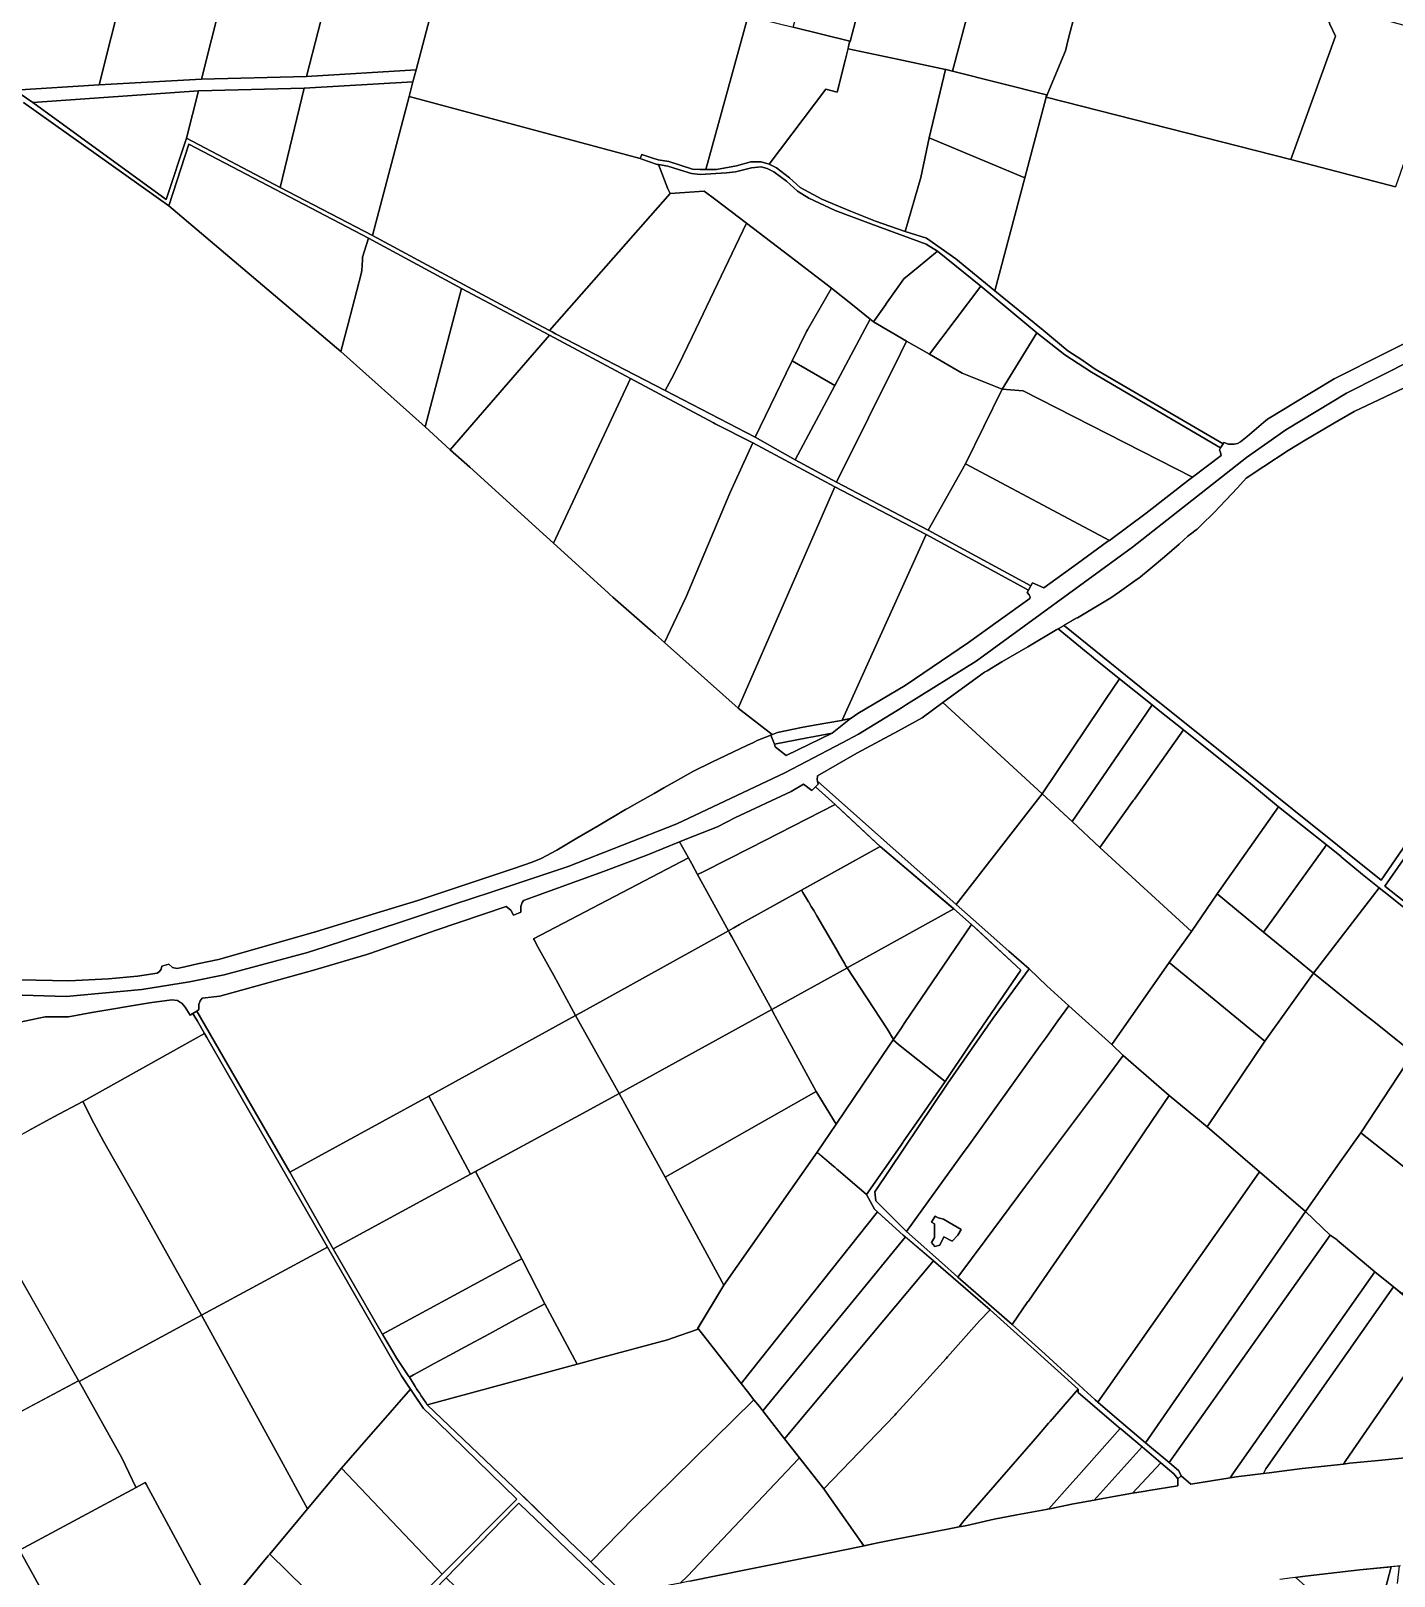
# Model space of a CAD drawing. Header units: metres. Extents: x 3 to 1005126, y 39 to 4383651.
# Drawn here: x 487755 to 488656, y 4369805 to 4370827 of the extents above; entities that cross this region are included whole.
import ezdxf

# ---------------------------------------------------------------- set-up
doc = ezdxf.new("R2010")
doc.units = ezdxf.units.M
doc.header["$MEASUREMENT"] = 0
doc.layers.add('TM_Llucmajor', color=7, linetype='Continuous')

msp = doc.modelspace()

# ---------------------------------------------------------------- linework, layer by layer
at = {"layer": 'TM_Llucmajor', "linetype": 'Continuous', "flags": 128}
for points in [[(487743.9, 4370787.9), (487730.9, 4370796.9), (487750, 4370865.6), (487750.5, 4370867.6), (487755.1, 4370885.9), (487773.6, 4370959.9), (487836.8, 4370941.9), (487823.3, 4370885.3), (487799.6, 4370791.5), (487743.9, 4370787.9)], [(487799.6, 4370791.5), (487823.3, 4370885.3), (487836.8, 4370941.9), (487900.1, 4370924.9), (487867.3, 4370795.1), (487799.6, 4370791.5)], [(487867.3, 4370795.1), (487900.1, 4370924.9), (487908.2, 4370922.7), (487908.3, 4370922.6), (487916.2, 4370920.5), (487916.3, 4370920.5), (487966, 4370907.2), (487952.4, 4370857.7), (487952.3, 4370857.2), (487936.8, 4370796.9), (487867.3, 4370795.1)], [(488296.3, 4370820.3), (488258.9, 4370829.5), (488288.1, 4370930.7), (488322.9, 4370921.3), (488322.7, 4370920.3), (488317.9, 4370902), (488312.8, 4370882.5), (488309.9, 4370871.7), (488296.6, 4370820.2), (488296.3, 4370820.3)], [(488295.5, 4370816.9), (488296.3, 4370820.3), (488296.6, 4370820.2), (488309.9, 4370871.7), (488312.8, 4370882.5), (488317.9, 4370902), (488322.7, 4370920.3), (488322.9, 4370921.3), (488391.4, 4370903.3), (488388.6, 4370892.8), (488387.3, 4370887.8), (488364.3, 4370800.4), (488362.4, 4370800.9), (488360.1, 4370801.5), (488359.5, 4370801.6), (488359.5, 4370801.5), (488328.8, 4370808.1), (488295.3, 4370815.3), (488295.1, 4370815.3), (488295.5, 4370816.9)], [(487936.8, 4370796.9), (487952.3, 4370857.2), (487952.4, 4370857.7), (487966, 4370907.2), (488032.5, 4370889.6), (488009.4, 4370801.4), (487936.8, 4370796.9)], [(488426.4, 4370784.8), (488364.3, 4370800.4), (488387.3, 4370887.8), (488388.6, 4370892.8), (488391.4, 4370903.3), (488399.2, 4370901.3), (488401.9, 4370900.6), (488405.1, 4370899.8), (488453.4, 4370887.1), (488457.7, 4370886), (488440.9, 4370822.2), (488438.9, 4370814), (488426.1, 4370783.3), (488426.4, 4370784.8)], [(488225.4, 4370835.2), (488225.7, 4370836.4), (488228.7, 4370835.5), (488201, 4370735.3), (488201, 4370735.3), (488197.4, 4370735.3), (488192.2, 4370735.7), (488176.6, 4370740.6), (488169.5, 4370741.8), (488166, 4370742.9), (488158.8, 4370745.4), (488157.6, 4370742.6), (488004.7, 4370783.8), (488006.1, 4370789.1), (488007.2, 4370793.3), (488009.4, 4370801.4), (488032.5, 4370889.6), (488098, 4370871.3), (488109.3, 4370868.2), (488160.8, 4370854), (488161.4, 4370853.8), (488225.4, 4370835.2)], [(488588, 4370742), (488426.1, 4370783.3), (488438.9, 4370814), (488440.9, 4370822.2), (488457.7, 4370886), (488604.9, 4370846.9), (488609.3, 4370845.7), (488613.8, 4370831.5), (488617.7, 4370823.7), (488588, 4370742)], [(488657.3, 4370724), (488588, 4370742), (488617.7, 4370823.7), (488613.8, 4370831.5), (488609.3, 4370845.7), (488644.1, 4370835.9), (488668.8, 4370829.3), (488692.1, 4370823.9), (488685.7, 4370805.4), (488657.3, 4370724)], [(488228.7, 4370835.5), (488229.1, 4370836.8), (488258.9, 4370829.5), (488296.3, 4370820.3), (488295.5, 4370816.9), (488293.4, 4370808.4), (488288, 4370786.6), (488280.4, 4370788.5), (488242.9, 4370739), (488237.6, 4370740.5), (488230.9, 4370740.4), (488221.3, 4370737.8), (488208.1, 4370735.4), (488201, 4370735.3), (488201, 4370735.3), (488228.7, 4370835.5)], [(488293.4, 4370808.4), (488295.1, 4370815.3), (488295.3, 4370815.3), (488328.8, 4370808.1), (488359.5, 4370801.5), (488348.8, 4370756.3), (488343.2, 4370730.2), (488332.9, 4370694.5), (488313.3, 4370701.3), (488296.8, 4370707.9), (488288.7, 4370711.1), (488277.7, 4370715.7), (488263.5, 4370723.5), (488256.3, 4370730), (488247.7, 4370736.5), (488242.9, 4370739), (488280.4, 4370788.5), (488288, 4370786.6), (488293.4, 4370808.4)], [(487755.8, 4370779.7), (487743.9, 4370787.9), (487799.6, 4370791.5), (487867.3, 4370795.1), (487936.8, 4370796.9), (488009.4, 4370801.4), (488007.2, 4370793.3), (487935.4, 4370789.3), (487865.4, 4370787.4), (487755.8, 4370779.7)], [(488412.1, 4370729.9), (488348.8, 4370756.3), (488359.5, 4370801.5), (488359.5, 4370801.6), (488360.1, 4370801.5), (488362.4, 4370800.9), (488364.3, 4370800.4), (488426.4, 4370784.8), (488426.1, 4370783.3), (488412.1, 4370729.9)], [(487980.5, 4370691.7), (487919.4, 4370723.5), (487935.4, 4370789.3), (488007.2, 4370793.3), (488006.1, 4370789.1), (488004.7, 4370783.8), (487980.5, 4370691.7)], [(487844, 4370715.6), (487755.8, 4370779.7), (487865.4, 4370787.4), (487857.4, 4370756.1), (487844, 4370715.6)], [(487919.4, 4370723.5), (487857.4, 4370756.1), (487865.4, 4370787.4), (487935.4, 4370789.3), (487919.4, 4370723.5)], [(488013.6, 4370673.9), (487980.5, 4370691.7), (488004.7, 4370783.8), (488157.6, 4370742.6), (488158.7, 4370742.2), (488168.8, 4370738.8), (488169.7, 4370738.7), (488175.9, 4370722.6), (488177.4, 4370719.5), (488097.6, 4370628.9), (488092.9, 4370631.4), (488013.6, 4370673.9)], [(487959.6, 4370615.1), (487845.7, 4370711.4), (487859.1, 4370752.1), (487977.8, 4370689.9), (487973.9, 4370677.4), (487973.9, 4370675.6), (487973.5, 4370668.5), (487973, 4370666.3), (487964.4, 4370633.3), (487959.6, 4370615.1)], [(488347, 4370690), (488332.9, 4370694.5), (488343.2, 4370730.2), (488348.8, 4370756.3), (488412.1, 4370729.9), (488392.3, 4370655.2), (488366.4, 4370676.3), (488347, 4370690)], [(488541.6, 4370551.2), (488456.1, 4370601.3), (488438.5, 4370612.9), (488420.1, 4370627.4), (488382.9, 4370658.3), (488354.2, 4370681.4), (488346.7, 4370686), (488310.1, 4370699.5), (488286.6, 4370708.3), (488269.2, 4370716.5), (488261.7, 4370721), (488254.4, 4370727.6), (488246.1, 4370733.9), (488241.7, 4370736.1), (488237.7, 4370737.1), (488231.2, 4370736.5), (488220.6, 4370733.9), (488214.8, 4370733.2), (488197.2, 4370732.2), (488191.6, 4370732.7), (488186.5, 4370734.3), (488175.8, 4370737.6), (488169.7, 4370738.7), (488168.8, 4370738.8), (488158.7, 4370742.2), (488157.6, 4370742.6), (488158.8, 4370745.4), (488166, 4370742.9), (488169.5, 4370741.8), (488176.6, 4370740.6), (488192.2, 4370735.7), (488197.4, 4370735.3), (488208.1, 4370735.4), (488221.3, 4370737.8), (488230.9, 4370740.4), (488237.6, 4370740.5), (488242.9, 4370739), (488247.7, 4370736.5), (488256.3, 4370730), (488263.5, 4370723.5), (488277.7, 4370715.7), (488288.7, 4370711.1), (488296.8, 4370707.9), (488313.3, 4370701.3), (488332.9, 4370694.5), (488347, 4370690), (488366.4, 4370676.3), (488392.3, 4370655.2), (488424.2, 4370629.1), (488440.6, 4370615.4), (488449.8, 4370609.6), (488458.5, 4370603.3), (488543.2, 4370553.9), (488541.6, 4370551.2)], [(488169.7, 4370738.7), (488175.8, 4370737.6), (488186.5, 4370734.3), (488191.6, 4370732.7), (488197.2, 4370732.2), (488214.8, 4370733.2), (488220.6, 4370733.9), (488231.2, 4370736.5), (488237.7, 4370737.1), (488241.7, 4370736.1), (488246.1, 4370733.9), (488254.4, 4370727.6), (488261.7, 4370721), (488269.2, 4370716.5), (488286.6, 4370708.3), (488310.1, 4370699.5), (488346.7, 4370686), (488354.2, 4370681.4), (488341.5, 4370670.9), (488332.1, 4370663.1), (488320.2, 4370646.4), (488320.1, 4370646.2), (488311.9, 4370634.7), (488309.7, 4370636.4), (488298, 4370645.8), (488284.1, 4370657), (488260.6, 4370675), (488228, 4370699.9), (488207.6, 4370715.3), (488199.9, 4370721), (488177.4, 4370719.5), (488175.9, 4370722.6), (488169.7, 4370738.7)], [(488099.3, 4370628), (488097.6, 4370628.9), (488177.4, 4370719.5), (488199.9, 4370721), (488207.6, 4370715.3), (488228, 4370699.9), (488191.9, 4370624.6), (488185.8, 4370612), (488179.7, 4370599.3), (488174.1, 4370589.2), (488101.6, 4370626.8), (488099.3, 4370628)], [(488233.6, 4370558.3), (488174.1, 4370589.2), (488179.7, 4370599.3), (488185.8, 4370612), (488191.9, 4370624.6), (488228, 4370699.9), (488260.6, 4370675), (488284.1, 4370657), (488268.2, 4370629.3), (488267.7, 4370628.2), (488258.1, 4370608.9), (488257.5, 4370607.5), (488233.6, 4370558.3)], [(488015.3, 4370565.1), (487959.6, 4370615.1), (487964.4, 4370633.3), (487973, 4370666.3), (487973.5, 4370668.5), (487973.9, 4370675.6), (487973.9, 4370677.4), (487977.8, 4370689.9), (488039.4, 4370656.6), (488015.3, 4370565.1)], [(488320.1, 4370646.2), (488320.2, 4370646.4), (488332.1, 4370663.1), (488341.5, 4370670.9), (488354.2, 4370681.4), (488382.9, 4370658.3), (488348.9, 4370613.2), (488333.9, 4370621.9), (488323.6, 4370627.8), (488311.9, 4370634.7), (488320.1, 4370646.2)], [(488370.6, 4370600.6), (488348.9, 4370613.2), (488382.9, 4370658.3), (488420.1, 4370627.4), (488397.1, 4370590), (488370.6, 4370600.6)], [(488032, 4370550), (488015.3, 4370565.1), (488039.4, 4370656.6), (488097.6, 4370625.9), (488032, 4370550)], [(488286.3, 4370592.4), (488258.1, 4370608.9), (488267.7, 4370628.2), (488268.2, 4370629.3), (488284.1, 4370657), (488298, 4370645.8), (488309.7, 4370636.4), (488286.3, 4370592.5), (488286.3, 4370592.4)], [(488287.5, 4370528.5), (488260.2, 4370543.4), (488286.3, 4370592.4), (488286.3, 4370592.5), (488309.7, 4370636.4), (488311.9, 4370634.7), (488323.6, 4370627.8), (488333.9, 4370621.9), (488329.8, 4370613.6), (488287.5, 4370528.5)], [(488523, 4370531.8), (488410.9, 4370588.9), (488397.1, 4370590), (488420.1, 4370627.4), (488438.5, 4370612.9), (488456.1, 4370601.3), (488541.6, 4370551.2), (488540.9, 4370550), (488541.6, 4370548.1), (488541.9, 4370546.1), (488523, 4370531.8)], [(488044.8, 4370538.4), (488032, 4370550), (488097.6, 4370625.9), (488151.2, 4370597.1), (488100.3, 4370488.1), (488095.7, 4370492.3), (488044.8, 4370538.4)], [(488348.1, 4370496.9), (488287.5, 4370528.5), (488329.8, 4370613.6), (488333.9, 4370621.9), (488348.9, 4370613.2), (488370.6, 4370600.6), (488397.1, 4370590), (488372.8, 4370540.6), (488348.1, 4370496.9)], [(488260.2, 4370543.4), (488233.6, 4370558.3), (488257.5, 4370607.5), (488258.1, 4370608.9), (488286.3, 4370592.4), (488260.2, 4370543.4)], [(488136.4, 4370455.3), (488100.3, 4370488.1), (488151.2, 4370597.1), (488206.2, 4370567.8), (488207.3, 4370567.2), (488232.1, 4370554.5), (488217, 4370521.3), (488188, 4370452.7), (488187.7, 4370452.2), (488173.8, 4370422.5), (488167.8, 4370427.7), (488139.6, 4370452.4), (488137.5, 4370454.3), (488136.4, 4370455.3)], [(488468, 4370490), (488372.8, 4370540.6), (488397.1, 4370590), (488410.9, 4370588.9), (488523, 4370531.8), (488520.4, 4370529.8), (488492.4, 4370508), (488468, 4370490)], [(488222.5, 4370379), (488173.8, 4370422.5), (488187.7, 4370452.2), (488188, 4370452.7), (488217, 4370521.3), (488232.1, 4370554.5), (488286.3, 4370525.5), (488222.5, 4370379)], [(488416.1, 4370460), (488348.1, 4370496.9), (488372.8, 4370540.6), (488468, 4370490), (488466.8, 4370489.2), (488447, 4370474.8), (488424.7, 4370458.6), (488417.1, 4370461.9), (488416.1, 4370460)], [(488291.1, 4370371), (488290.8, 4370370.9), (488272.7, 4370367.9), (488264.3, 4370366.2), (488248.5, 4370363), (488245.2, 4370361.6), (488245.2, 4370361.6), (488244.9, 4370361.5), (488244.9, 4370361.6), (488222.5, 4370379), (488286.3, 4370525.5), (488346.9, 4370493.9), (488291.2, 4370371.1), (488291.1, 4370371)], [(488291.2, 4370371.1), (488346.9, 4370493.9), (488414.5, 4370457.2), (488413.7, 4370455.6), (488415, 4370454), (488415.5, 4370452.7), (488415.4, 4370451.6), (488394.5, 4370436.6), (488374.9, 4370422.4), (488332.9, 4370394), (488301.7, 4370375.5), (488297.1, 4370372.5), (488296.8, 4370372.3), (488291.1, 4370371), (488291.2, 4370371.1)], [(488382.9, 4370401), (488385.3, 4370402.8), (488387.1, 4370403.8), (488396.9, 4370409.6), (488414, 4370419.7), (488433.3, 4370431), (488434.1, 4370431.5), (488452.7, 4370416.4), (488456, 4370413.7), (488457.8, 4370412.2), (488474.7, 4370398.5), (488465.5, 4370384.8), (488462.4, 4370380.2), (488423.6, 4370322.4), (488357.9, 4370382.8), (488382.9, 4370401)], [(488443.4, 4370304.1), (488423.6, 4370322.4), (488462.4, 4370380.2), (488465.5, 4370384.8), (488474.7, 4370398.5), (488496.3, 4370381.2), (488489.3, 4370370.9), (488481.9, 4370360.2), (488443.4, 4370304.1)], [(488275, 4370330.7), (488274.8, 4370331.6), (488275, 4370334.2), (488300.9, 4370349.3), (488328.4, 4370364.1), (488344.1, 4370372.6), (488357.8, 4370382.7), (488357.9, 4370382.8), (488423.6, 4370322.4), (488366.6, 4370249.2), (488275, 4370330.7)], [(488245.2, 4370361.6), (488248.5, 4370363), (488264.3, 4370366.2), (488272.7, 4370367.9), (488290.8, 4370370.9), (488296.8, 4370372.3), (488284.6, 4370362.6), (488272.9, 4370360.3), (488268, 4370359.4), (488246.4, 4370355.2), (488244, 4370361.2), (488245.2, 4370361.6)], [(488461.8, 4370286.9), (488443.4, 4370304.1), (488481.9, 4370360.2), (488489.3, 4370370.9), (488496.3, 4370381.2), (488501.4, 4370377.1), (488517.1, 4370364.6), (488484.6, 4370318.9), (488484, 4370318.1), (488461.8, 4370286.9)], [(488284.6, 4370362.6), (488254.2, 4370347.7), (488246.9, 4370353.4), (488246.4, 4370355.2), (488268, 4370359.4), (488272.9, 4370360.3), (488284.6, 4370362.6)], [(488522.3, 4370231.2), (488461.8, 4370286.9), (488484, 4370318.1), (488484.6, 4370318.9), (488517.1, 4370364.6), (488561.4, 4370329.3), (488579.9, 4370313.8), (488539.3, 4370256.2), (488522.3, 4370231.2)], [(488670, 4370245.6), (488650.2, 4370261.2), (488703.8, 4370338.2), (488704.6, 4370339.4), (488705.4, 4370340.6), (488718.6, 4370360.1), (488737.9, 4370343.7), (488738.2, 4370343.5), (488740.9, 4370341.2), (488779.8, 4370307.5), (488767.6, 4370289.1), (488766.9, 4370288.1), (488713.3, 4370211.3), (488670.4, 4370245.3), (488670, 4370245.6)], [(488275, 4370330.7), (488366.6, 4370249.2), (488370.5, 4370245.8), (488377.8, 4370239.3), (488401.5, 4370218.2), (488414.9, 4370206.6), (488390.9, 4370173.7), (488361.2, 4370131), (488312.8, 4370059.1), (488313.4, 4370053.1), (488333.9, 4370032.8), (488356.9, 4370012.4), (488367.8, 4370002.6), (488403.7, 4369971.3), (488425.5, 4369951.6), (488433.5, 4369944.4), (488450.5, 4369928.9), (488451, 4369928.5), (488451.2, 4369928.3), (488458.4, 4369921.7), (488458.5, 4369921.5), (488460.4, 4369919.8), (488471.5, 4369910.4), (488491.9, 4369893), (488507.5, 4369879.9), (488513.9, 4369874.4), (488515.5, 4369871.2), (488513.3, 4369869.2), (488510.6, 4369872.6), (488502, 4369879.8), (488489.6, 4369890.3), (488475.7, 4369902), (488474, 4369903.4), (488447.3, 4369926.3), (488447.4, 4369928.6), (488389.1, 4369980.9), (488351.7, 4370013.5), (488331.6, 4370030.5), (488312.6, 4370047.5), (488307.4, 4370057.2), (488329.5, 4370089.1), (488331, 4370091.1), (488332, 4370092.7), (488341.9, 4370107), (488359.3, 4370132.1), (488375.4, 4370156), (488409.5, 4370205.7), (488376.9, 4370235.9), (488365.1, 4370246.3), (488316.3, 4370287.5), (488286.6, 4370315.4), (488273.7, 4370327), (488275.3, 4370328.7), (488275, 4370330.7)], [(488273.7, 4370327), (488286.6, 4370315.4), (488230.5, 4370286.7), (488199.7, 4370270.9), (488195.6, 4370268.9), (488191.7, 4370276), (488191.7, 4370276), (488189.5, 4370280.1), (488183.7, 4370290.7), (488188.4, 4370292.7), (488208.8, 4370300.6), (488220.6, 4370306.7), (488257.4, 4370324), (488265.7, 4370328.8), (488271.2, 4370324.5), (488273.7, 4370327)], [(488370.5, 4370245.8), (488366.6, 4370249.2), (488423.6, 4370322.4), (488443.4, 4370304.1), (488461.8, 4370286.9), (488522.3, 4370231.2), (488507.5, 4370210.7), (488469.7, 4370156.5), (488441.1, 4370182.1), (488426.7, 4370195.4), (488414.9, 4370206.6), (488401.5, 4370218.2), (488377.8, 4370239.3), (488370.5, 4370245.8)], [(488216, 4370231.8), (488195.6, 4370268.9), (488199.7, 4370270.9), (488230.5, 4370286.7), (488286.6, 4370315.4), (488287.5, 4370314.5), (488313.9, 4370289.7), (488316.3, 4370287.5), (488312.4, 4370285.4), (488223.3, 4370235.9), (488219.6, 4370233.8), (488219.1, 4370233.5), (488216, 4370231.8)], [(488569.9, 4370230.9), (488539.3, 4370256.2), (488579.9, 4370313.8), (488611.6, 4370288.7), (488569.9, 4370230.9)], [(488183.7, 4370290.7), (488189.5, 4370280.1), (488087.1, 4370226.4), (488087.5, 4370225.7), (488090.1, 4370220.8), (488100.5, 4370202.2), (488114.9, 4370175.7), (488017.7, 4370122.4), (487925.9, 4370072.1), (487864.2, 4370178.6), (487865.7, 4370179.6), (487865.6, 4370182.9), (487866.5, 4370185.5), (487867.9, 4370187.1), (487879.5, 4370188.5), (487940.8, 4370205.5), (487976.7, 4370216.1), (487978.8, 4370216.7), (487995.7, 4370222.7), (488022.6, 4370232.2), (488069, 4370247.8), (488072.1, 4370245.5), (488072.3, 4370245), (488073.9, 4370242), (488077.2, 4370243.4), (488078.6, 4370244), (488078.6, 4370247.8), (488079.6, 4370250.5), (488080.5, 4370251.9), (488133.3, 4370271), (488162, 4370281.8), (488183.7, 4370290.7)], [(488114.9, 4370175.7), (488100.5, 4370202.2), (488090.1, 4370220.8), (488087.5, 4370225.7), (488087.1, 4370226.4), (488189.5, 4370280.1), (488191.7, 4370276), (488191.7, 4370276), (488195.6, 4370268.9), (488216, 4370231.8), (488118.6, 4370177.7), (488114.9, 4370175.7)], [(488294.5, 4370207.2), (488293.5, 4370208.9), (488292.9, 4370209.9), (488288.8, 4370217), (488288.8, 4370217), (488288.7, 4370217.1), (488274.4, 4370241.6), (488272.4, 4370245.1), (488270.8, 4370247.8), (488269.1, 4370250.8), (488269, 4370250.9), (488267.7, 4370253.1), (488265.3, 4370257.2), (488264.4, 4370258.7), (488312.4, 4370285.4), (488316.3, 4370287.5), (488363.2, 4370247.9), (488365.1, 4370246.3), (488294.5, 4370207.2)], [(488595.3, 4370210.1), (488569.9, 4370230.9), (488611.6, 4370288.7), (488621.3, 4370280.8), (488621.4, 4370280.6), (488622.6, 4370279.6), (488635.5, 4370269.1), (488646.5, 4370260.1), (488603, 4370203.7), (488595.6, 4370209.9), (488595.3, 4370210.1)], [(488679.2, 4370234.2), (488687.8, 4370227.3), (488711.7, 4370208.5), (488696.1, 4370187.6), (488682.6, 4370169.5), (488679.6, 4370165.4), (488678.8, 4370164.3), (488678.5, 4370163.9), (488669, 4370150.7), (488644, 4370170.8), (488635.3, 4370177.8), (488608.5, 4370199.3), (488603, 4370203.7), (488646.5, 4370260.1), (488649.6, 4370257.7), (488679.2, 4370234.2)], [(488244.7, 4370179.6), (488218.2, 4370227.8), (488216.7, 4370230.4), (488216, 4370231.8), (488219.1, 4370233.5), (488219.6, 4370233.8), (488223.3, 4370235.9), (488264.4, 4370258.7), (488265.3, 4370257.2), (488267.7, 4370253.1), (488269, 4370250.9), (488269.1, 4370250.8), (488270.8, 4370247.8), (488272.4, 4370245.1), (488274.4, 4370241.6), (488288.7, 4370217.1), (488288.8, 4370217), (488288.8, 4370217), (488292.9, 4370209.9), (488293.5, 4370208.9), (488294.5, 4370207.2), (488294.3, 4370207.1), (488244.7, 4370179.6)], [(488570.9, 4370158.7), (488507.5, 4370210.7), (488522.3, 4370231.2), (488539.3, 4370256.2), (488569.9, 4370230.9), (488595.3, 4370210.1), (488595.6, 4370209.9), (488603, 4370203.7), (488570.9, 4370158.7)], [(488376.9, 4370235.9), (488332.8, 4370171), (488330, 4370166.9), (488325.1, 4370159.8), (488320.9, 4370167), (488294.5, 4370207.2), (488365.1, 4370246.3), (488376.9, 4370235.9)], [(488143.6, 4370124.1), (488114.9, 4370175.7), (488118.6, 4370177.7), (488216, 4370231.8), (488216.7, 4370230.4), (488218.2, 4370227.8), (488244.7, 4370179.6), (488143.6, 4370124.1)], [(488328.6, 4370156.6), (488324.9, 4370159.6), (488325.1, 4370159.8), (488330, 4370166.9), (488332.8, 4370171), (488376.9, 4370235.9), (488381.3, 4370231.9), (488409.5, 4370205.7), (488375.4, 4370156), (488359.3, 4370132.1), (488328.6, 4370156.6)], [(488477.1, 4370149.2), (488469.7, 4370156.5), (488507.5, 4370210.7), (488570.9, 4370158.7), (488532.7, 4370102.1), (488507.5, 4370122.9), (488477.1, 4370149.2)], [(488700.6, 4370045.8), (488682.2, 4370060), (488669.1, 4370070.6), (488667, 4370072.3), (488634.4, 4370098.2), (488669, 4370150.7), (488678.5, 4370163.9), (488678.8, 4370164.3), (488679.6, 4370165.4), (488682.6, 4370169.5), (488696.1, 4370187.6), (488711.7, 4370208.5), (488725.2, 4370196.3), (488725.9, 4370195.8), (488751.3, 4370176.3), (488778, 4370155.8), (488756.3, 4370124.6), (488748.7, 4370113.8), (488746.3, 4370110.4), (488745.9, 4370109.9), (488728.8, 4370085.1), (488700.6, 4370045.8)], [(488287.2, 4370103.9), (488274.1, 4370125.4), (488245.6, 4370177.8), (488244.7, 4370179.6), (488294.3, 4370207.1), (488294.5, 4370207.2), (488320.9, 4370167), (488325.1, 4370159.8), (488324.9, 4370159.6), (488322.5, 4370156), (488287.2, 4370103.9)], [(488333.9, 4370032.8), (488313.4, 4370053.1), (488312.8, 4370059.1), (488361.2, 4370131), (488390.9, 4370173.7), (488414.9, 4370206.6), (488426.7, 4370195.4), (488441.1, 4370182.1), (488434, 4370172.1), (488426.1, 4370161.1), (488422.3, 4370155.9), (488374.1, 4370088.7), (488372, 4370085.8), (488333.9, 4370032.8)], [(488567.4, 4370072.2), (488532.7, 4370102.1), (488570.9, 4370158.7), (488603, 4370203.7), (488608.5, 4370199.3), (488635.3, 4370177.8), (488644, 4370170.8), (488669, 4370150.7), (488634.4, 4370098.2), (488620.7, 4370078.8), (488597.7, 4370046.1), (488567.4, 4370072.2)], [(488174.2, 4370068.7), (488160.1, 4370094.3), (488143.6, 4370124.1), (488244.7, 4370179.6), (488245.6, 4370177.8), (488274.1, 4370125.4), (488174.2, 4370068.7)], [(488356.9, 4370012.4), (488333.9, 4370032.8), (488372, 4370085.8), (488374.1, 4370088.7), (488422.3, 4370155.9), (488426.1, 4370161.1), (488434, 4370172.1), (488441.1, 4370182.1), (488469.7, 4370156.5), (488477.1, 4370149.2), (488464.7, 4370132.5), (488412.6, 4370062.7), (488385.9, 4370026.8), (488367.8, 4370002.6), (488356.9, 4370012.4)], [(488045.4, 4370070.8), (488017.7, 4370122.4), (488114.9, 4370175.7), (488143.6, 4370124.1), (488119.9, 4370111.2), (488045.4, 4370070.8)], [(487794.3, 4370108), (487788.9, 4370118.8), (487869.3, 4370163.8), (487870.9, 4370161.2), (487950.7, 4370022.4), (487867.3, 4369977.4), (487826.8, 4370050.1), (487809.2, 4370080.8), (487802.6, 4370092.5), (487802.5, 4370092.6), (487794.7, 4370107.4), (487794.3, 4370108)], [(488359.3, 4370132.1), (488341.9, 4370107), (488332, 4370092.7), (488331, 4370091.1), (488329.5, 4370089.1), (488307.4, 4370057.2), (488288.5, 4370073.5), (488287.8, 4370074.1), (488286.4, 4370075.4), (488285.7, 4370075.9), (488277.2, 4370083.2), (488274.8, 4370085.2), (488287.2, 4370103.9), (488322.5, 4370156), (488324.9, 4370159.6), (488328.6, 4370156.6), (488359.3, 4370132.1)], [(488403.7, 4369971.3), (488367.8, 4370002.6), (488385.9, 4370026.8), (488412.6, 4370062.7), (488464.7, 4370132.5), (488477.1, 4370149.2), (488507.5, 4370122.9), (488496.3, 4370106.3), (488464.7, 4370059.5), (488464.2, 4370058.7), (488422.7, 4369998.7), (488414.4, 4369986.7), (488414.1, 4369986.4), (488403.7, 4369971.3)], [(487752.7, 4370099.5), (487769.8, 4370108.7), (487788.9, 4370118.8), (487794.3, 4370108), (487794.7, 4370107.4), (487802.5, 4370092.6), (487802.6, 4370092.5), (487809.2, 4370080.8), (487826.8, 4370050.1), (487867.3, 4369977.4), (487790.9, 4369936), (487786.4, 4369933.5), (487745.7, 4370005.2), (487706.5, 4370074.3), (487712.5, 4370077.6), (487733.3, 4370088.9), (487752.7, 4370099.5)], [(487954.6, 4370021.4), (487925.9, 4370072.1), (488017.7, 4370122.4), (488045.4, 4370070.8), (487954.6, 4370021.4)], [(488094.5, 4369985), (488079.3, 4370014.7), (488048.6, 4370072.5), (488119.9, 4370111.2), (488143.6, 4370124.1), (488160.1, 4370094.3), (488174.2, 4370068.7), (488212.9, 4369997.3), (488195.3, 4369967.9), (488178.8, 4369962.3), (488175.6, 4369961.2), (488129.5, 4369948.7), (488120.2, 4369946.1), (488116, 4369945), (488115.9, 4369945), (488094.5, 4369985)], [(488274.8, 4370085.2), (488212.9, 4369997.3), (488174.2, 4370068.7), (488274.1, 4370125.4), (488287.2, 4370103.9), (488274.8, 4370085.2)], [(488425.5, 4369951.6), (488403.7, 4369971.3), (488414.1, 4369986.4), (488414.4, 4369986.7), (488422.7, 4369998.7), (488464.2, 4370058.7), (488464.7, 4370059.5), (488496.3, 4370106.3), (488507.5, 4370122.9), (488532.7, 4370102.1), (488567.4, 4370072.2), (488553.1, 4370051.8), (488524.2, 4370010.7), (488467.3, 4369929.6), (488460.4, 4369919.8), (488458.5, 4369921.5), (488458.4, 4369921.7), (488451.2, 4369928.3), (488451, 4369928.5), (488450.5, 4369928.9), (488433.5, 4369944.4), (488425.5, 4369951.6)], [(488661.6, 4369991.5), (488655.9, 4369996.2), (488643.7, 4370006.2), (488618.8, 4370027.1), (488618.7, 4370027.2), (488614.1, 4370030.4), (488597.7, 4370046.1), (488620.7, 4370078.8), (488634.4, 4370098.2), (488667, 4370072.3), (488669.1, 4370070.6), (488682.2, 4370060), (488700.6, 4370045.8), (488661.6, 4369991.5)], [(488312.6, 4370047.5), (488314.5, 4370045.8), (488224.5, 4369932.2), (488223.6, 4369933.3), (488195.8, 4369968.8), (488212.9, 4369997.3), (488274.8, 4370085.2), (488285.7, 4370075.9), (488286.4, 4370075.4), (488287.8, 4370074.1), (488288.5, 4370073.5), (488307.4, 4370057.2), (488312.6, 4370047.5)], [(488076.3, 4370013.1), (487987.2, 4369964.9), (487987, 4369965.2), (487954.6, 4370021.4), (488045.4, 4370070.8), (488048.6, 4370072.5), (488079.3, 4370014.7), (488076.3, 4370013.1)], [(488471.5, 4369910.4), (488460.4, 4369919.8), (488467.3, 4369929.6), (488524.2, 4370010.7), (488553.1, 4370051.8), (488567.4, 4370072.2), (488597.7, 4370046.1), (488491.9, 4369893), (488471.5, 4369910.4)], [(488331.6, 4370030.5), (488333.1, 4370029.2), (488298.5, 4369987), (488238.7, 4369914.1), (488236.5, 4369917), (488232.9, 4369921.5), (488228.6, 4369927), (488224.5, 4369932.2), (488314.5, 4370045.8), (488331.6, 4370030.5)], [(488507.5, 4369879.9), (488491.9, 4369893), (488597.7, 4370046.1), (488614.1, 4370030.4), (488507.5, 4369879.9)], [(488367.7, 4370030.3), (488364, 4370026.5), (488358.6, 4370029.2), (488355.9, 4370023.8), (488352.6, 4370022.9), (488350.4, 4370025.5), (488352.4, 4370028.9), (488352.4, 4370037.9), (488350.4, 4370039.1), (488352.8, 4370043), (488354.7, 4370041.8), (488358.3, 4370040.9), (488362, 4370038.8), (488370, 4370034.2), (488367.7, 4370030.3)], [(488352.4, 4370037.9), (488352.4, 4370028.9), (488350.4, 4370025.5), (488352.6, 4370022.9), (488355.9, 4370023.8), (488358.6, 4370029.2), (488364, 4370026.5), (488367.7, 4370030.3), (488370, 4370034.2), (488362, 4370038.8), (488358.3, 4370040.9), (488354.7, 4370041.8), (488352.8, 4370043), (488350.4, 4370039.1), (488352.4, 4370037.9)], [(488298.5, 4369987), (488333.1, 4370029.2), (488351.7, 4370013.5), (488253.1, 4369895.7), (488241, 4369911.2), (488238.7, 4369914.1), (488298.5, 4369987)], [(488513.9, 4369874.4), (488507.5, 4369879.9), (488614.1, 4370030.4), (488618.7, 4370027.2), (488618.8, 4370027.1), (488643.7, 4370006.2), (488550.1, 4369873.1), (488548, 4369869.8), (488535.5, 4369867.9), (488521.8, 4369865.6), (488515.5, 4369871.2), (488513.9, 4369874.4)], [(487986.1, 4369906.1), (487977.9, 4369896.7), (487959.9, 4369876.2), (487937.6, 4369849.4), (487918.8, 4369883.7), (487867.3, 4369977.4), (487950.7, 4370022.4), (487999.6, 4369937.3), (488002.4, 4369933.3), (488005.7, 4369928.4), (487986.1, 4369906.1)], [(488094.5, 4369985), (488075.1, 4369974.5), (488057.4, 4369964.9), (488041.9, 4369956.5), (488031.3, 4369950.8), (488021.4, 4369945.4), (488015.3, 4369942.1), (488007.6, 4369938), (488004.9, 4369936.5), (488004.6, 4369936.9), (487996.7, 4369948.7), (487990.9, 4369958.6), (487987.2, 4369964.9), (488076.3, 4370013.1), (488079.3, 4370014.7), (488094.5, 4369985)], [(487704.8, 4369890.9), (487665.8, 4369960.9), (487745.7, 4370005.2), (487786, 4369934.1), (487704.8, 4369890.9)], [(488279.1, 4369862.6), (488253.1, 4369895.7), (488351.7, 4370013.5), (488389.1, 4369980.9), (488382, 4369973.8), (488360.9, 4369949.9), (488360.1, 4369948.9), (488347.2, 4369934.7), (488326.9, 4369912.4), (488326, 4369911.4), (488279.1, 4369862.6)], [(488548, 4369869.8), (488550.1, 4369873.1), (488643.7, 4370006.2), (488655.9, 4369996.2), (488571.6, 4369875.7), (488570, 4369872.7), (488551.9, 4369870.4), (488548, 4369869.8)], [(488681.5, 4369964.3), (488624.5, 4369881.4), (488622.8, 4369879), (488595.5, 4369876), (488573.7, 4369873.2), (488570, 4369872.7), (488571.6, 4369875.7), (488655.9, 4369996.2), (488662.8, 4369990.5), (488676, 4369980), (488681.5, 4369964.3)], [(488115.9, 4369945), (488116, 4369945), (488082.7, 4369936), (488022.4, 4369919.7), (488017.5, 4369918.4), (488016.7, 4369918.2), (488015.8, 4369919.6), (488012.8, 4369924.1), (488011.5, 4369926), (488010.6, 4369927.3), (488009.7, 4369928.7), (488008.7, 4369930.3), (488007.4, 4369932.4), (488004.9, 4369936.5), (488007.6, 4369938), (488015.3, 4369942.1), (488021.4, 4369945.4), (488031.3, 4369950.8), (488041.9, 4369956.5), (488057.4, 4369964.9), (488075.1, 4369974.5), (488094.5, 4369985), (488115.9, 4369945)], [(487824.1, 4369863.4), (487823.9, 4369863.7), (487814.6, 4369883), (487786.4, 4369933.5), (487790.9, 4369936), (487867.3, 4369977.4), (487918.8, 4369883.7), (487937.6, 4369849.4), (487931.1, 4369841.7), (487912.6, 4369819.4), (487911.6, 4369818.2), (487878.1, 4369777.9), (487877.3, 4369779.4), (487830.8, 4369865.6), (487830.2, 4369866.7), (487824.1, 4369863.4)], [(488279.5, 4369862), (488279.1, 4369862.6), (488326, 4369911.4), (488326.9, 4369912.4), (488347.2, 4369934.7), (488360.1, 4369948.9), (488360.9, 4369949.9), (488382, 4369973.8), (488389.1, 4369980.9), (488447.4, 4369928.6), (488428.8, 4369907.2), (488427.8, 4369906), (488420.4, 4369897.5), (488417.6, 4369894.2), (488371.8, 4369841.4), (488368.6, 4369837.4), (488347.4, 4369833.3), (488325.8, 4369829.1), (488318.1, 4369827.5), (488314.8, 4369826.8), (488305.5, 4369824.8), (488279.5, 4369862)], [(488017.5, 4369918.4), (488022.4, 4369919.7), (488082.7, 4369936), (488116, 4369945), (488120.2, 4369946.1), (488129.5, 4369948.7), (488175.6, 4369961.2), (488178.8, 4369962.3), (488195.3, 4369967.9), (488195.8, 4369968.8), (488223.6, 4369933.3), (488228.6, 4369927), (488232.9, 4369921.5), (488153.7, 4369843.7), (488125, 4369814.2), (488123.6, 4369815.6), (488110.7, 4369828), (488079.1, 4369858.6), (488016.7, 4369918.2), (488017.5, 4369918.4)], [(488681.5, 4369889.5), (488678.8, 4369884.1), (488666, 4369883.4), (488646.1, 4369881.4), (488626.8, 4369879.5), (488622.8, 4369879), (488624.5, 4369881.4), (488681.5, 4369964.3), (488681.5, 4369889.5)], [(487746.9, 4369822.1), (487708.2, 4369891.2), (487707.6, 4369892.4), (487786, 4369934.1), (487786.4, 4369933.5), (487814.6, 4369883), (487823.9, 4369863.7), (487824.1, 4369863.4), (487746.9, 4369822.1)], [(487986.1, 4369906.1), (488005.7, 4369928.4), (488014.3, 4369915.7), (488023.7, 4369906.6), (488075.9, 4369855.8), (488026.5, 4369806.1), (487959.9, 4369876.2), (487977.9, 4369896.7), (487986.1, 4369906.1)], [(488428, 4369849.3), (488426.3, 4369848.9), (488406.7, 4369845.3), (488391.7, 4369842.5), (488373.6, 4369838.4), (488372.7, 4369838.2), (488368.6, 4369837.4), (488371.8, 4369841.4), (488417.6, 4369894.2), (488420.4, 4369897.5), (488427.8, 4369906), (488428.8, 4369907.2), (488447.4, 4369928.6), (488447.3, 4369926.3), (488474, 4369903.4), (488475.1, 4369902.5), (488446.1, 4369869.7), (488443.7, 4369867), (488428, 4369849.3)], [(488236.5, 4369917), (488241, 4369911.2), (488253.1, 4369895.7), (488263, 4369883.1), (488262.4, 4369882.4), (488188.9, 4369804.9), (488184, 4369800.2), (488177.1, 4369798.9), (488165.6, 4369796.3), (488152.5, 4369793.7), (488147.2, 4369792.7), (488125, 4369814.2), (488153.7, 4369843.7), (488232.9, 4369921.5), (488236.5, 4369917)], [(488475.7, 4369902), (488489.6, 4369890.3), (488458, 4369855.1), (488444.2, 4369852.6), (488434.9, 4369850.7), (488429.8, 4369849.6), (488428, 4369849.3), (488443.7, 4369867), (488446.1, 4369869.7), (488475.1, 4369902.5), (488475.7, 4369902)], [(488263, 4369883.1), (488279.1, 4369862.6), (488279.5, 4369862), (488305.5, 4369824.8), (488303.9, 4369824.4), (488302.7, 4369824.2), (488273.7, 4369818.3), (488228.6, 4369809.2), (488190.5, 4369801.4), (488184, 4369800.2), (488188.9, 4369804.9), (488262.4, 4369882.4), (488263, 4369883.1)], [(488502, 4369879.8), (488483.2, 4369859.6), (488470.9, 4369857.4), (488463.6, 4369856.1), (488458, 4369855.1), (488489.6, 4369890.3), (488502, 4369879.8)], [(487970.6, 4369762.5), (487912.6, 4369819.4), (487931.1, 4369841.7), (487937.6, 4369849.4), (487959.9, 4369876.2), (488026.5, 4369806.1), (487995.8, 4369774.7), (487985.2, 4369763.8), (487970.6, 4369762.5)], [(488513.3, 4369869.2), (488513.3, 4369864.6), (488494.1, 4369861.5), (488490.3, 4369860.8), (488483.2, 4369859.6), (488502, 4369879.8), (488510.6, 4369872.6), (488513.3, 4369869.2)], [(487824.1, 4369863.4), (487830.2, 4369866.7), (487830.8, 4369865.6), (487877.3, 4369779.4), (487878.1, 4369777.9), (487863.4, 4369760.3), (487862.7, 4369760.4), (487849, 4369761.3), (487829.6, 4369763.3), (487809.3, 4369765.4), (487784, 4369769.2), (487775.5, 4369770.6), (487746.9, 4369822.1), (487824.1, 4369863.4)], [(488035.7, 4369810.3), (488074.7, 4369850.4), (488075.3, 4369851), (488077.4, 4369853.1), (488078, 4369852.5), (488139.9, 4369793), (488139.5, 4369791.3), (488102.3, 4369783.3), (488087.3, 4369780.3), (488071.8, 4369777.4), (488059, 4369775), (488029.3, 4369803.7), (488035.7, 4369810.3)], [(487743.8, 4369820.5), (487746.9, 4369822.1), (487775.5, 4369770.6), (487771.1, 4369771.3), (487769.5, 4369771.6), (487766.4, 4369772.2), (487746, 4369776.2), (487731.6, 4369779.4), (487713.1, 4369783.9), (487705.9, 4369785.9), (487691.2, 4369790.1), (487688.7, 4369790.8), (487690.3, 4369791.7), (487743.8, 4369820.5)], [(487911.6, 4369818.2), (487912.6, 4369819.4), (487970.6, 4369762.5), (487970.2, 4369762.4), (487964.7, 4369761.9), (487945.7, 4369760.5), (487933.4, 4369759.9), (487922.3, 4369759.7), (487903.9, 4369759.4), (487900.4, 4369759.4), (487888.5, 4369759.5), (487865.7, 4369760.2), (487863.4, 4369760.3), (487911.6, 4369818.2)], [(488641.7, 4369759.1), (488638.8, 4369761.6), (488591.5, 4369803.6), (488591.1, 4369804), (488597.5, 4369804.9), (488633.7, 4369809), (488654.5, 4369811), (488649.6, 4369792.4), (488645.6, 4369775.5), (488642.2, 4369761.3), (488641.7, 4369759.1)]]:
    msp.add_lwpolyline(points, close=True, dxfattribs=at)
for points in [[(487743.9, 4370787.9), (487755.8, 4370779.7), (487844, 4370715.6), (487857.4, 4370756.1), (487919.4, 4370723.5), (487980.5, 4370691.7), (488013.6, 4370673.9), (488092.9, 4370631.4), (488097.6, 4370628.9), (488099.3, 4370628), (488101.6, 4370626.8), (488174.1, 4370589.2), (488233.6, 4370558.3), (488260.2, 4370543.4), (488287.5, 4370528.5), (488348.1, 4370496.9), (488416.1, 4370460), (488414.5, 4370457.2), (488414.5, 4370457.2), (488346.9, 4370493.9), (488286.3, 4370525.5), (488232.1, 4370554.5), (488207.3, 4370567.2), (488206.2, 4370567.8), (488151.2, 4370597.1), (488097.6, 4370625.9), (488039.4, 4370656.6), (487977.8, 4370689.9), (487859.1, 4370752.1), (487845.7, 4370711.4), (487749.7, 4370779.8)], [(488662.4, 4370619.9), (488651, 4370614.1), (488616.8, 4370596.9), (488589, 4370580.1), (488588.2, 4370579.7), (488588.2, 4370579.7), (488574.9, 4370571.6), (488572.6, 4370570.2), (488569.9, 4370568), (488559.1, 4370558.8), (488554.8, 4370555.2), (488552.8, 4370554.2), (488550.5, 4370553.7), (488550, 4370553.6), (488546.9, 4370553.8), (488543.7, 4370554.9), (488543.2, 4370553.9), (488458.5, 4370603.3), (488449.8, 4370609.6), (488440.6, 4370615.4), (488424.2, 4370629.1), (488392.3, 4370655.2), (488412.1, 4370729.9), (488426.1, 4370783.3), (488588, 4370742), (488657.3, 4370724)], [(487749.7, 4370779.8), (487845.7, 4370711.4), (487959.6, 4370615.1), (488015.3, 4370565.1), (488032, 4370550), (488044.8, 4370538.4), (488095.7, 4370492.3), (488100.3, 4370488.1), (488136.4, 4370455.3), (488137.5, 4370454.3), (488139.6, 4370452.4), (488167.8, 4370427.7), (488173.8, 4370422.5), (488222.5, 4370379), (488244.9, 4370361.6), (488244.9, 4370361.6), (488244.9, 4370361.5), (488244, 4370361.2), (488235, 4370357.6), (488232.6, 4370356.4), (488228.2, 4370354.4), (488210.1, 4370345.8), (488205, 4370343.4), (488192.9, 4370337.3), (488180.8, 4370330.6), (488173.3, 4370326.3), (488166.8, 4370322.6), (488155.4, 4370316.2), (488149.6, 4370312.9), (488148, 4370312), (488129.9, 4370301.3), (488115.8, 4370293), (488102.4, 4370285.1), (488092.1, 4370279.5), (488086.2, 4370277.1), (488074, 4370273), (488049.6, 4370264.9), (488016.4, 4370253.8), (488010.6, 4370251.9), (487980.8, 4370242.8), (487942.8, 4370231), (487878.6, 4370212.7), (487864.7, 4370209.8), (487856.3, 4370208), (487851.1, 4370206.9), (487848.1, 4370207.4), (487845.8, 4370209.7), (487841.1, 4370208.3), (487840.7, 4370206.4), (487839.7, 4370204.8), (487838, 4370203.8), (487825, 4370201.8), (487805.8, 4370200), (487779.7, 4370198.6), (487725.3, 4370199.7)], [(487725.3, 4370199.7), (487779.7, 4370198.6), (487805.8, 4370200), (487825, 4370201.8), (487838, 4370203.8), (487839.7, 4370204.8), (487840.7, 4370206.4), (487841.1, 4370208.3), (487845.8, 4370209.7), (487848.1, 4370207.4), (487851.1, 4370206.9), (487856.3, 4370208), (487864.7, 4370209.8), (487878.6, 4370212.7), (487942.8, 4370231), (487980.8, 4370242.8), (488010.6, 4370251.9), (488016.4, 4370253.8), (488049.6, 4370264.9), (488074, 4370273), (488086.2, 4370277.1), (488092.1, 4370279.5), (488102.4, 4370285.1), (488115.8, 4370293), (488129.9, 4370301.3), (488148, 4370312), (488149.6, 4370312.9), (488155.4, 4370316.2), (488166.8, 4370322.6), (488173.3, 4370326.3), (488180.8, 4370330.6), (488192.9, 4370337.3), (488205, 4370343.4), (488210.1, 4370345.8), (488228.2, 4370354.4), (488232.6, 4370356.4), (488235, 4370357.6), (488244, 4370361.2), (488246.4, 4370355.2), (488246.9, 4370353.4), (488254.2, 4370347.7), (488284.6, 4370362.6), (488296.8, 4370372.3), (488297.1, 4370372.5), (488301.7, 4370375.5), (488332.9, 4370394), (488374.9, 4370422.4), (488394.5, 4370436.6), (488415.4, 4370451.6), (488415.5, 4370452.7), (488415, 4370454), (488413.7, 4370455.6), (488414.5, 4370457.2), (488416.1, 4370460), (488417.1, 4370461.9), (488424.7, 4370458.6), (488447, 4370474.8), (488466.8, 4370489.2), (488468, 4370490), (488492.4, 4370508), (488520.4, 4370529.8), (488523, 4370531.8), (488541.9, 4370546.1), (488541.6, 4370548.1), (488540.9, 4370550), (488541.6, 4370551.2), (488543.2, 4370553.9), (488543.7, 4370554.9), (488546.9, 4370553.8), (488550, 4370553.6), (488550.5, 4370553.7), (488552.8, 4370554.2), (488554.8, 4370555.2), (488559.1, 4370558.8), (488569.9, 4370568), (488572.6, 4370570.2), (488574.9, 4370571.6), (488588.2, 4370579.7), (488589, 4370580.1), (488616.8, 4370596.9), (488651, 4370614.1), (488662.4, 4370619.9)], [(488669, 4370609.8), (488624.8, 4370587.4), (488584.7, 4370563.1), (488558.8, 4370544.8), (488483.2, 4370485.5), (488379.8, 4370410.1), (488333.7, 4370381.4), (488330.4, 4370379.3), (488302.1, 4370361.8), (488291.2, 4370356.1), (488253.4, 4370336.3), (488181.9, 4370302.5), (488109.9, 4370274.4), (488059.1, 4370257.4), (488034.8, 4370249.3), (487999, 4370237.5), (487949.2, 4370221.2), (487937.5, 4370217.4), (487882.4, 4370202.7), (487859.5, 4370197.9), (487827.9, 4370193), (487777.9, 4370188.3), (487697.3, 4370190.7)], [(487697.3, 4370190.7), (487777.9, 4370188.3), (487827.9, 4370193), (487859.5, 4370197.9), (487882.4, 4370202.7), (487937.5, 4370217.4), (487949.2, 4370221.2), (487999, 4370237.5), (488034.8, 4370249.3), (488059.1, 4370257.4), (488109.9, 4370274.4), (488181.9, 4370302.5), (488253.4, 4370336.3), (488291.2, 4370356.1), (488302.1, 4370361.8), (488330.4, 4370379.3), (488333.7, 4370381.4), (488379.8, 4370410.1), (488483.2, 4370485.5), (488558.8, 4370544.8), (488584.7, 4370563.1), (488624.8, 4370587.4), (488669, 4370609.8)], [(488675.1, 4370596.7), (488630, 4370575.3), (488615.9, 4370567.1), (488597.6, 4370556.4), (488586.3, 4370549.4), (488570.3, 4370538.9), (488558.5, 4370531.1), (488552.7, 4370524.7), (488537.3, 4370508.4), (488528.8, 4370500.1), (488526.4, 4370497.7), (488526, 4370497.4), (488525.5, 4370497), (488521.7, 4370494.2), (488521, 4370493.7), (488520, 4370492.8), (488514.1, 4370487.6), (488504.5, 4370479.1), (488495.1, 4370471.3), (488488.6, 4370465.9), (488487.4, 4370465), (488486.4, 4370464.3), (488474.7, 4370456.1), (488469, 4370452.1), (488446.9, 4370438.9), (488446.1, 4370438.5), (488445.9, 4370438.3), (488437.7, 4370433.6), (488434.1, 4370431.5), (488433.3, 4370431), (488414, 4370419.7), (488396.9, 4370409.6), (488387.1, 4370403.8), (488385.3, 4370402.8), (488382.9, 4370401), (488357.9, 4370382.8), (488357.8, 4370382.7), (488344.1, 4370372.6), (488328.4, 4370364.1), (488300.9, 4370349.3), (488275, 4370334.2), (488274.8, 4370331.6), (488275, 4370330.7), (488275.3, 4370328.7), (488273.7, 4370327), (488271.2, 4370324.5), (488265.7, 4370328.8), (488257.4, 4370324), (488220.6, 4370306.7), (488208.8, 4370300.6), (488188.4, 4370292.7), (488183.7, 4370290.7), (488162, 4370281.8), (488133.3, 4370271), (488080.5, 4370251.9), (488079.6, 4370250.5), (488078.6, 4370247.8), (488078.6, 4370244), (488077.2, 4370243.4), (488073.9, 4370242), (488072.3, 4370245), (488072.1, 4370245.5), (488069, 4370247.8), (488022.6, 4370232.2), (487995.7, 4370222.7), (487978.8, 4370216.7), (487976.7, 4370216.1), (487940.8, 4370205.5), (487879.5, 4370188.5), (487867.9, 4370187.1), (487866.5, 4370185.5), (487865.6, 4370182.9), (487865.7, 4370179.6), (487864.2, 4370178.6), (487861.7, 4370177), (487860, 4370176), (487856.6, 4370181.2), (487854.4, 4370183.9), (487853.4, 4370184.4), (487851.5, 4370185.6), (487847.7, 4370186), (487833, 4370184.2), (487794.9, 4370177.6), (487779.5, 4370174.8), (487768.8, 4370174.9), (487763.9, 4370174.9), (487743.1, 4370170.4)], [(488725, 4370377.5), (488647.8, 4370265.3), (488501.1, 4370382.9), (488499.5, 4370384.1), (488438.4, 4370433.6), (488438.1, 4370433.9), (488445.9, 4370438.3), (488446.1, 4370438.5), (488446.9, 4370438.9), (488469, 4370452.1), (488474.7, 4370456.1), (488486.4, 4370464.3), (488487.4, 4370465), (488488.6, 4370465.9), (488495.1, 4370471.3), (488504.5, 4370479.1), (488514.1, 4370487.6), (488520, 4370492.8), (488521, 4370493.7), (488521.7, 4370494.2), (488525.5, 4370497), (488526, 4370497.4), (488526.4, 4370497.7), (488528.8, 4370500.1), (488537.3, 4370508.4), (488552.7, 4370524.7), (488558.5, 4370531.1), (488570.3, 4370538.9), (488586.3, 4370549.4), (488597.6, 4370556.4), (488615.9, 4370567.1), (488630, 4370575.3), (488675.1, 4370596.7)], [(488679.2, 4370234.2), (488649.6, 4370257.7), (488646.5, 4370260.1), (488635.5, 4370269.1), (488622.6, 4370279.6), (488621.4, 4370280.6), (488621.3, 4370280.8), (488611.6, 4370288.7), (488579.9, 4370313.8), (488561.4, 4370329.3), (488517.1, 4370364.6), (488501.4, 4370377.1), (488496.3, 4370381.2), (488474.7, 4370398.5), (488457.8, 4370412.2), (488456, 4370413.7), (488452.7, 4370416.4), (488434.1, 4370431.5), (488437.7, 4370433.6), (488437.7, 4370433.6), (488438.1, 4370433.9), (488438.4, 4370433.6), (488499.5, 4370384.1), (488501.1, 4370382.9), (488647.8, 4370265.3), (488725, 4370377.5)], [(488703.8, 4370338.2), (488650.2, 4370261.2), (488670, 4370245.6)], [(487743.1, 4370170.4), (487763.9, 4370174.9), (487768.8, 4370174.9), (487779.5, 4370174.8), (487794.9, 4370177.6), (487833, 4370184.2), (487847.7, 4370186), (487851.5, 4370185.6), (487853.4, 4370184.4), (487854.4, 4370183.9), (487856.6, 4370181.2), (487860, 4370176), (487861.7, 4370177), (487862.9, 4370174.9), (487864.7, 4370171.9), (487869.3, 4370163.8), (487788.9, 4370118.8), (487769.8, 4370108.7), (487752.7, 4370099.5)], [(487995.8, 4369774.7), (488026.5, 4369806.1), (488075.9, 4369855.8), (488023.7, 4369906.6), (488014.3, 4369915.7), (488002.4, 4369933.3), (487999.6, 4369937.3), (487950.7, 4370022.4), (487870.9, 4370161.2), (487869.3, 4370163.8), (487864.7, 4370171.9), (487862.9, 4370174.9), (487861.7, 4370177), (487864.2, 4370178.6), (487925.9, 4370072.1), (487954.6, 4370021.4), (487987, 4369965.2), (487990.9, 4369958.6), (487996.7, 4369948.7), (487996.7, 4369948.7), (488004.6, 4369936.9), (488004.9, 4369936.5), (488007.4, 4369932.4), (488008.7, 4369930.3), (488009.7, 4369928.7), (488010.6, 4369927.3), (488011.5, 4369926), (488012.8, 4369924.1), (488015.8, 4369919.6), (488016.7, 4369918.2), (488079.1, 4369858.6), (488081, 4369856.8), (488110.7, 4369828), (488123.6, 4369815.6), (488147.2, 4369792.7)], [(488190.5, 4369801.4), (488228.6, 4369809.2), (488273.7, 4369818.3), (488302.7, 4369824.2), (488303.9, 4369824.4), (488314.8, 4369826.8), (488318.1, 4369827.5), (488325.8, 4369829.1), (488347.4, 4369833.3), (488368.6, 4369837.4), (488372.7, 4369838.2), (488373.6, 4369838.4), (488391.7, 4369842.5), (488406.7, 4369845.3), (488426.3, 4369848.9), (488429.8, 4369849.6), (488434.9, 4369850.7), (488444.2, 4369852.6), (488458, 4369855.1), (488463.6, 4369856.1), (488470.9, 4369857.4), (488483.2, 4369859.6), (488490.3, 4369860.8), (488494.1, 4369861.5), (488513.3, 4369864.6), (488513.3, 4369869.2), (488515.5, 4369871.2), (488521.8, 4369865.6), (488535.5, 4369867.9), (488548, 4369869.8), (488551.9, 4369870.4), (488570, 4369872.7), (488573.7, 4369873.2), (488595.5, 4369876), (488622.8, 4369879), (488626.8, 4369879.5), (488646.1, 4369881.4), (488666, 4369883.4)], [(488139.9, 4369793), (488078, 4369852.5), (488077.4, 4369853.1), (488075.3, 4369851), (488074.7, 4369850.4), (487991.1, 4369764.4)], [(488660.5, 4369811.6), (488633.7, 4369809), (488597.5, 4369804.9), (488580.7, 4369802.5)], [(488649.6, 4369792.4), (488654.5, 4369811), (488654.5, 4369811.1), (488659.7, 4369811.6), (488658.4, 4369799.9)]]:
    msp.add_lwpolyline(points, dxfattribs=at)

doc.saveas('drawing.dxf')
